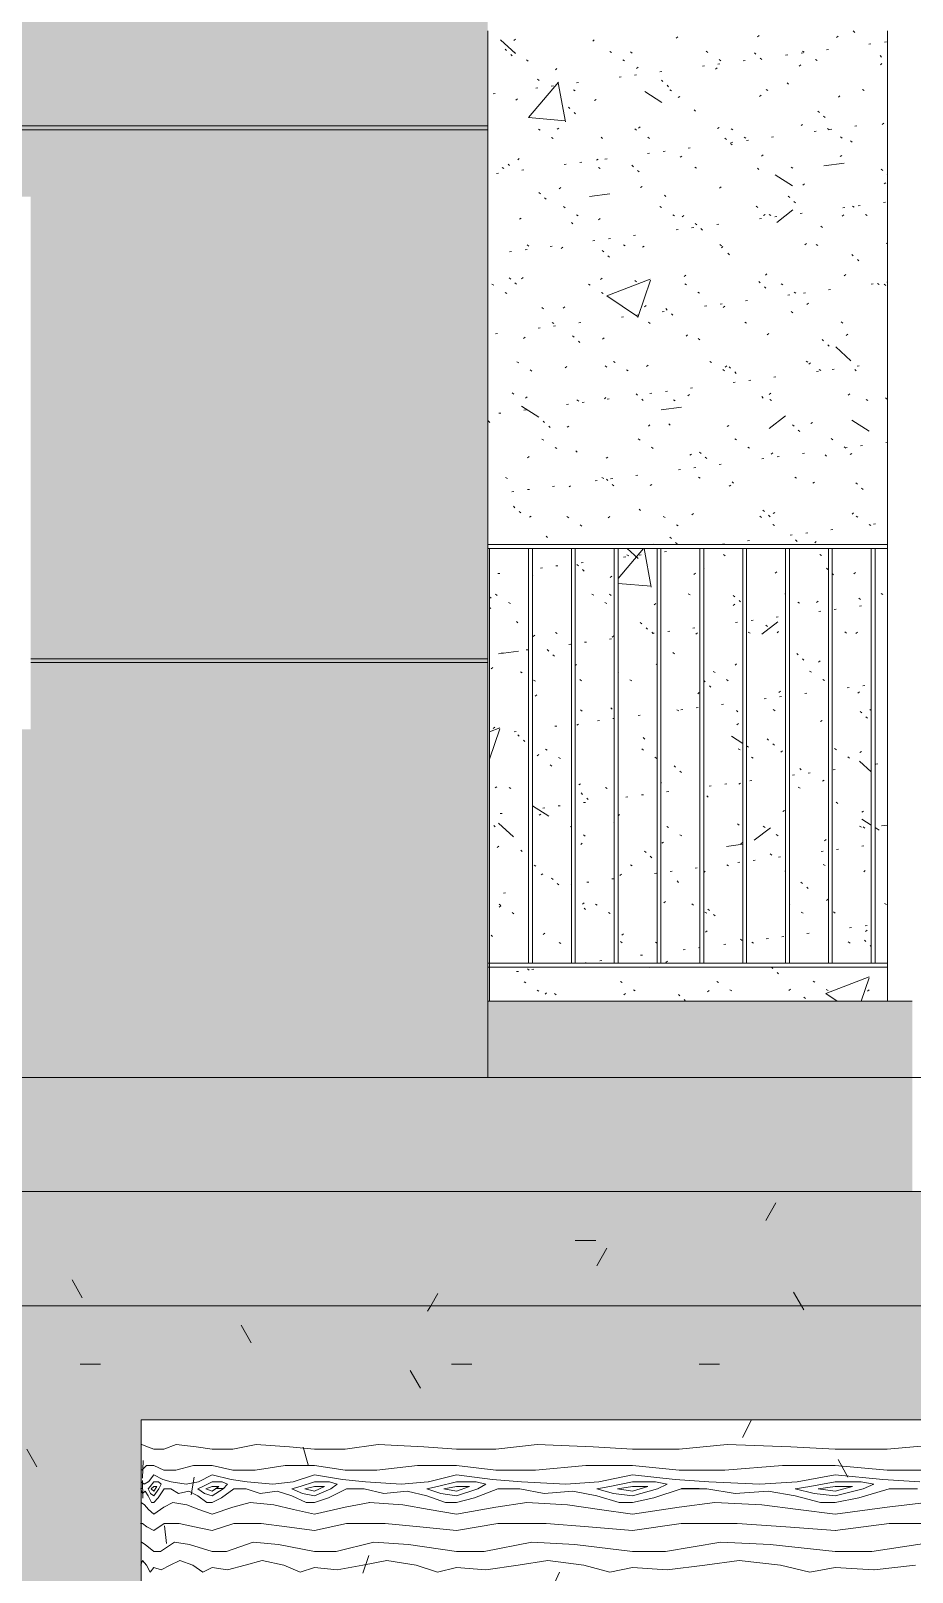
# Model space of a CAD drawing. Header units: millimetres. Extents: x 25061 to 259291, y -8723 to 35400.
# Drawn here: x 217810 to 220125, y 900 to 4950 of the extents above; entities that cross this region are included whole.
import ezdxf

# ---------------------------------------------------------------- set-up
doc = ezdxf.new("R2010")
doc.units = ezdxf.units.MM
doc.linetypes.add('Centre', pattern=[31.75, 6.35, -4.7625, 15.875, -4.7625])
doc.linetypes.add('Dash 1_8_', pattern=[6.35, 3.175, -3.175])
for name, color, linetype, lineweight in [('0-2', 50, 'Continuous', 5), ('A-AREA', 32, 'Dash 1_8_', 9), ('A-FLOR-HRAL-1', 253, 'Continuous', 9), ('A-FLOR-LEVL-2', 51, 'Centre', 9), ('A-FLOR-PATT-3', 8, 'Continuous', 9), ('A-WALL', 113, 'Continuous', 9), ('A-WALL-PATT-2', 9, 'Continuous', 9), ('A-WALL-PATT-3', 111, 'Continuous', 5), ('A-WALL-PATT-4', 111, 'Continuous', 9), ('S-COLS-1', 7, 'Continuous', 9)]:
    doc.layers.add(name, color=color, linetype=linetype, lineweight=lineweight)
pattern_1 = [(0, (200382.47, 14125), (1300.48, 325.12), [53.645, -921.715, 53.645, -6123.635]), (0, (200382.47, 14125), (1300.48, 325.12), [-1029.005, -921.715, 53.645, -1897.075, -3251.2]), (0, (200382.47, 14125), (1300.48, 325.12), [-3901.44, 53.645, -921.715, 53.645, -2222.195]), (0, (200382.47, 14125), (1300.48, 325.12), [-4930.445, -596.595, 53.645, -1571.955]), (120, (200870.15, 14287.56), (-931.802, 963.6887), [53.645, -921.715, -6177.28]), (120, (200870.15, 14287.56), (-931.802, 963.6887), [-975.36, 53.645, -921.715, -5201.92]), (120, (200870.15, 14287.56), (-931.802, 963.6887), [-1950.72, 53.645, -1897.075, -3251.2]), (120, (200870.15, 14287.56), (-931.802, 963.6887), [-3901.44, 53.645, -921.715, -2275.84]), (120, (200870.15, 14287.56), (-931.802, 963.6887), [-4876.8, 53.645, -596.595, -1625.6]), (120, (200870.15, 14287.56), (-931.802, 963.6887), [-5527.04, 53.645, -1571.955]), (240, (201032.7, 14937.8), (-368.678, -1288.8087), [53.645, -921.715, -6177.28]), (240, (201032.7, 14937.8), (-368.678, -1288.8087), [-975.36, 53.645, -921.715, -5201.92]), (240, (201032.7, 14937.8), (-368.678, -1288.8087), [-1950.72, 53.645, -1897.075, -3251.2]), (240, (201032.7, 14937.8), (-368.678, -1288.8087), [-3901.44, 53.645, -921.715, -2275.84]), (240, (201032.7, 14937.8), (-368.678, -1288.8087), [-4876.8, 53.645, -596.595, -1625.6]), (240, (201032.7, 14937.8), (-368.678, -1288.8087), [-5527.04, 53.645, -1571.955])]

# ---------------------------------------------------------------- blocks, each defined once
blk = doc.blocks.new('NCV_TKTC_KET CAU_rvt-2-TKCS_MẶT CẮT 2')
at = {"layer": 'S-COLS-1'}
blk.add_line((-61202.6, 4950), (-61202.6, 2400), dxfattribs=at)
blk = doc.blocks.new('Railing - 10mm-V166-TKCS_MẶT CẮT 2')
at = {"layer": 'A-FLOR-HRAL-1'}
for p, q in [((-62145.064287, 2500), (-62145.064287, 3590)), ((-62135.064287, 2500), (-62135.064287, 3590))]:
    blk.add_line(p, q, dxfattribs=at)
blk = doc.blocks.new('Railing - 50 x 10mm-V167-TKCS_MẶT CẮT 2')
at = {"layer": 'A-FLOR-HRAL-1'}
for p in [(-62252.6, 3590), (-62247.6, 2400)]:
    blk.add_line(p, (-62247.6, 3590), dxfattribs=at)
blk = doc.blocks.new('Railing - Railing-1033686-TKCS_MẶT CẮT 2')
at = {"layer": 'A-FLOR-HRAL-1'}
for p, q in [((-62252.564287, 2500), (-61202.564287, 2500)), ((-61202.564287, 2490), (-62252.564287, 2490))]:
    blk.add_line(p, q, dxfattribs=at)
for name, p in [('Railing - 50 x 10mm-V167-TKCS_MẶT CẮT 2', (0, 0)), ('Railing - 10mm-V166-TKCS_MẶT CẮT 2', (0, 0)), ('Railing - 10mm-V166-TKCS_MẶT CẮT 2', (112.5, 0)), ('Railing - 10mm-V166-TKCS_MẶT CẮT 2', (225, 0)), ('Railing - 10mm-V166-TKCS_MẶT CẮT 2', (337.5, 0)), ('Railing - 10mm-V166-TKCS_MẶT CẮT 2', (450, 0)), ('Railing - 10mm-V166-TKCS_MẶT CẮT 2', (562.5, 0)), ('Railing - 10mm-V166-TKCS_MẶT CẮT 2', (675, 0)), ('Railing - 10mm-V166-TKCS_MẶT CẮT 2', (787.5, 0)), ('Railing - 10mm-V166-TKCS_MẶT CẮT 2', (900, 0))]:
    blk.add_blockref(name, p)
blk = doc.blocks.new('Top Rail Type - Top Rail_Internal_-1033687-TKCS_MẶT CẮT 2')
at = {"layer": 'A-FLOR-HRAL-1'}
for p, q in [((-61202.564287, 3600), (-62252.564287, 3600)), ((-62252.564287, 3590), (-61202.564287, 3590))]:
    blk.add_line(p, q, dxfattribs=at)
blk = doc.blocks.new('NCV_TKTC_TANG 1_rvt-2-TKCS_MẶT CẮT 2')
at = {"layer": 'A-WALL-PATT-2'}
h = blk.add_hatch(dxfattribs=at)
h.set_pattern_fill('FP_37', color=256, style=0, pattern_type=2)
h.set_pattern_definition([(50, (-80880.3, 14125), (1165.98, -102.01), [121.92, -1341.12]), (355, (-80880.3, 14125), (-225.554, 1222.763), [97.536, -1072.896]), (100.451, (-80783.1, 14116.5), (940.433, 1120.746), [103.616, -1139.776]), (46.184, (-80880.3, 14450.1), (1734.91, -269.07), [182.88, -2011.68]), (96.636, (-80735.7, 14427.7), (1519.38, 1583.54), [155.42, -1709.66]), (351.184, (-80880.3, 14450.1), (1519.39, 1583.52), [146.3, -1609.34]), (21, (-80717.7, 14368.8), (970.33, -654.498), [121.92, -1341.12]), (326, (-80717.7, 14368.8), (395.53, 1178.804), [97.536, -1072.896]), (71.451, (-80636.9, 14314.3), (1365.87, 524.296), [103.616, -1139.776]), (37.5, (-80880.3, 14125), (19.767, 541.153), [53.645, -1006.246, 53.645, -1035.507, -1076.96]), (37.5, (-80880.3, 14125), (19.767, 541.153), [-2149.043, 53.645, -1023.315]), (7.5, (-80880.3, 14125), (427.646, 641.156), [53.645, -567.334, 53.645, -981.862, -410.464]), (7.5, (-80880.3, 14125), (427.646, 641.156), [-1656.486, 53.645, -356.82]), (327.5, (-81242.8, 14125), (867.782, -36.665), [53.645, -352.755, 53.645, -1214.323, -1682.496]), (327.5, (-81242.8, 14125), (867.782, -36.665), [-1674.368, 53.645, -1628.85]), (317.5, (-81405.4, 14125), (948.028, 162.73), [53.645, -474.675, 53.645, -788.416, -1194.816]), (317.5, (-81405.4, 14125), (948.028, 162.73), [-1370.38, 53.645, -1141.17])])
h.paths.add_polyline_path([(-61597.4, 2400), (-61202.6, 2400), (-61202.6, 2490), (-62247.6, 2490), (-62247.6, 2400)])
h.paths.add_polyline_path([(-62032.6, 2500), (-62032.6, 3590), (-62135.1, 3590), (-62135.1, 2500)])
h.paths.add_polyline_path([(-62022.6, 2500), (-61920.1, 2500), (-61920.1, 3590), (-62022.6, 3590), (-62022.6, 3114.4)])
h.paths.add_polyline_path([(-61910.1, 2500), (-61807.6, 2500), (-61807.6, 3590), (-61910.1, 3590), (-61910.1, 3114.4)])
h.paths.add_polyline_path([(-62145.1, 2500), (-62145.1, 3590), (-62247.6, 3590), (-62247.6, 2500)])
h.paths.add_polyline_path([(-61695.1, 2500), (-61695.1, 3590), (-61797.6, 3590), (-61797.6, 2500)])
h.paths.add_polyline_path([(-61245.1, 2500), (-61245.1, 3590), (-61347.6, 3590), (-61347.6, 2500), (-61280.8, 2500)])
h.paths.add_polyline_path([(-61235.1, 2500), (-61202.6, 2500), (-61202.6, 3590), (-61235.1, 3590), (-61235.1, 3081.7)])
h.paths.add_polyline_path([(-61685.1, 2500), (-61582.6, 2500), (-61582.6, 3590), (-61685.1, 3590), (-61685.1, 3114.4)])
h.paths.add_polyline_path([(-61572.6, 2500), (-61470.1, 2500), (-61470.1, 3590), (-61572.6, 3590), (-61572.6, 3081.7)])
h.paths.add_polyline_path([(-61460.1, 2500), (-61357.6, 2500), (-61357.6, 3590), (-61460.1, 3590), (-61460.1, 2879.2)])
h.paths.add_polyline_path([(-62252.6, 3600), (-61202.6, 3600), (-61202.6, 4950), (-62252.6, 4950), (-62252.6, 4315.5)])
h = blk.add_hatch(dxfattribs=at)
h.set_pattern_fill('FP_38', color=256, style=0, pattern_type=2)
h.set_pattern_definition([(37.5, (-80880.3, 14125), (-5.1206, 156.61216), [5.364, -118.181, 5.364, -132.812, -132.08]), (37.5, (-80880.3, 14125), (-5.1206, 156.61216), [-261.722, 5.364, -126.716]), (7.5, (-80880.3, 14125), (143.847, 229.3842), [5.364, -61.285, 5.364, -105.989, -42.672]), (7.5, (-80880.3, 14125), (143.847, 229.3842), [-178.003, 5.364, -37.308]), (327.5, (-80980.28, 14125), (253.1176, 0.4601), [5.364, -35.276, 5.364, -140.94, -191.008]), (327.5, (-80980.28, 14125), (253.1176, 0.4601), [-186.944, 5.364, -185.644]), (317.5, (-80980.28, 14125), (244.3381, 71.3376), [5.364, -14.956, 5.364, -90.546, -109.728]), (317.5, (-80980.28, 14125), (244.3381, 71.3376), [-116.23, 5.364, -104.364])])
h.paths.add_polyline_path([(-61597.4, 2400), (-61202.6, 2400), (-61202.6, 2490), (-62247.6, 2490), (-62247.6, 2400)])
h.paths.add_polyline_path([(-62032.6, 2500), (-62032.6, 3590), (-62135.1, 3590), (-62135.1, 2500)])
h.paths.add_polyline_path([(-62022.6, 2500), (-61920.1, 2500), (-61920.1, 3590), (-62022.6, 3590), (-62022.6, 3114.4)])
h.paths.add_polyline_path([(-61910.1, 2500), (-61807.6, 2500), (-61807.6, 3590), (-61910.1, 3590), (-61910.1, 3114.4)])
h.paths.add_polyline_path([(-62145.1, 2500), (-62145.1, 3590), (-62247.6, 3590), (-62247.6, 2500)])
h.paths.add_polyline_path([(-61695.1, 2500), (-61695.1, 3590), (-61797.6, 3590), (-61797.6, 2500)])
h.paths.add_polyline_path([(-61245.1, 2500), (-61245.1, 3590), (-61347.6, 3590), (-61347.6, 2500), (-61280.8, 2500)])
h.paths.add_polyline_path([(-61235.1, 2500), (-61202.6, 2500), (-61202.6, 3590), (-61235.1, 3590), (-61235.1, 3081.7)])
h.paths.add_polyline_path([(-61685.1, 2500), (-61582.6, 2500), (-61582.6, 3590), (-61685.1, 3590), (-61685.1, 3114.4)])
h.paths.add_polyline_path([(-61572.6, 2500), (-61470.1, 2500), (-61470.1, 3590), (-61572.6, 3590), (-61572.6, 3081.7)])
h.paths.add_polyline_path([(-61460.1, 2500), (-61357.6, 2500), (-61357.6, 3590), (-61460.1, 3590), (-61460.1, 2879.2)])
h.paths.add_polyline_path([(-62252.6, 3600), (-61202.6, 3600), (-61202.6, 4950), (-62252.6, 4950), (-62252.6, 4315.5)])
at = {"layer": 'A-FLOR-HRAL-1'}
for name in ['Top Rail Type - Top Rail_Internal_-1033687-TKCS_MẶT CẮT 2', 'Railing - Railing-1033686-TKCS_MẶT CẮT 2']:
    blk.add_blockref(name, (0, 0), dxfattribs=at)
blk = doc.blocks.new('FP_264-TKCS_MẶT CẮT 2')
at = {"layer": 'A-WALL'}
blk.add_line((-63162.6, 1300), (-63162.6, 600), dxfattribs=at)
at = {"layer": 'A-WALL-PATT-4'}
for p, q in [((-61559.9, 1300), (-61583.3, 1254.2)), ((-63161, 1235.1), (-63146, 1229.1)), ((-63146, 1229.1), (-63129.2, 1223)), ((-63129.2, 1223), (-63103.4, 1223)), ((-63103.3, 1223), (-63070.5, 1235.1)), ((-63070.6, 1235.1), (-63018, 1229.1)), ((-63018, 1229.1), (-62976, 1223)), ((-62975.9, 1223), (-62921.7, 1223)), ((-62921.7, 1223), (-62860.8, 1235.1)), ((-62860.8, 1235.1), (-62772.8, 1229.1)), ((-62772.8, 1229.1), (-62707.3, 1223)), ((-62723.8, 1181.7), (-62737.6, 1228.1)), ((-62707.3, 1223), (-62626.8, 1223)), ((-62626.8, 1223), (-62540.4, 1235.1)), ((-62540.4, 1235.1), (-62420.6, 1229.1)), ((-62420.5, 1229.1), (-62334.2, 1223)), ((-62334.2, 1223), (-62230.8, 1223)), ((-62230.8, 1223), (-62122.4, 1235.1)), ((-62122.4, 1235.1), (-61975.6, 1229.1)), ((-61975.6, 1229.1), (-61872, 1223)), ((-61872, 1223), (-61749.8, 1223)), ((-61749.8, 1223), (-61623.8, 1235.1)), ((-61623.9, 1235.1), (-61456.1, 1229.1)), ((-61456.1, 1229.1), (-61339.4, 1223)), ((-61339.4, 1223), (-61203.5, 1223)), ((-61203.5, 1223), (-61065.1, 1235.1)), ((-63161.3, 1168.1), (-63148.6, 1180.3)), ((-63157.8, 1193.4), (-63159.5, 1146.9)), ((-63148.6, 1180.3), (-63129.2, 1180.3)), ((-63129.2, 1180.3), (-63103.4, 1168.1)), ((-63072.1, 1168.1), (-63025.4, 1180.3)), ((-63025.4, 1180.3), (-62975.9, 1180.3)), ((-62976, 1180.3), (-62921.7, 1168.1)), ((-62863.5, 1168.1), (-62784.8, 1180.3)), ((-62784.8, 1180.3), (-62707.3, 1180.3)), ((-62707.3, 1180.3), (-62626.8, 1168.1)), ((-62544.1, 1168.1), (-62436.5, 1180.3)), ((-62436.5, 1180.3), (-62334.2, 1180.3)), ((-62334.2, 1180.3), (-62230.8, 1168.1)), ((-62127, 1168.1), (-61994.9, 1180.3)), ((-61994.9, 1180.3), (-61872, 1180.3)), ((-61872, 1180.3), (-61749.8, 1168.1)), ((-61629.2, 1168.1), (-61478, 1180.3)), ((-61478, 1180.3), (-61339.4, 1180.3)), ((-61339.4, 1180.3), (-61203.5, 1168.1)), ((-61306.8, 1149.8), (-61331.6, 1196.3)), ((-63163.1, 1137.6), (-63154.7, 1131.5)), ((-63158, 1094.6), (-63159.6, 1141)), ((-63154.7, 1131.5), (-63144, 1137.6)), ((-63143.9, 1137.6), (-63129.2, 1155.9)), ((-63139.5, 1125.4), (-63129.2, 1137.6)), ((-63105.8, 1143.7), (-63129.2, 1155.9)), ((-63129.2, 1137.6), (-63117.1, 1137.6)), ((-63117.1, 1137.6), (-63110.5, 1131.5)), ((-63105.8, 1143.7), (-63083.7, 1137.6)), ((-63103.4, 1168.1), (-63072.1, 1168.1)), ((-63083.7, 1137.6), (-63044.8, 1131.5)), ((-63044.8, 1131.5), (-63012.3, 1137.6)), ((-63023.2, 1149.8), (-63031.2, 1103.3)), ((-63012.3, 1137.6), (-62975.9, 1155.9)), ((-63000.6, 1125.4), (-62975.9, 1137.6)), ((-62926.4, 1143.7), (-62975.9, 1155.9)), ((-62975.9, 1137.6), (-62949.6, 1137.6)), ((-62949.6, 1137.6), (-62935.9, 1131.5)), ((-62926.4, 1143.7), (-62884.4, 1137.6)), ((-62921.7, 1168.1), (-62863.5, 1168.1)), ((-62884.4, 1137.6), (-62816.7, 1131.5)), ((-62816.7, 1131.5), (-62763.7, 1137.6)), ((-62763.7, 1137.6), (-62707.3, 1155.9)), ((-62745.3, 1125.4), (-62707.3, 1137.6)), ((-62633.7, 1143.7), (-62707.3, 1155.9)), ((-62707.3, 1137.6), (-62667.8, 1137.6)), ((-62667.8, 1137.6), (-62647.5, 1131.5)), ((-62633.7, 1143.7), (-62573.5, 1137.6)), ((-62626.8, 1168.1), (-62544.1, 1168.1)), ((-62573.5, 1137.6), (-62479.7, 1131.5)), ((-62479.7, 1131.5), (-62408.5, 1137.6)), ((-62408.4, 1137.6), (-62334.2, 1155.9)), ((-62384, 1125.4), (-62334.2, 1137.6)), ((-62239.6, 1143.7), (-62334.2, 1155.9)), ((-62334.2, 1137.6), (-62283.1, 1137.6)), ((-62283.1, 1137.6), (-62257.1, 1131.5)), ((-62239.6, 1143.7), (-62163.6, 1137.6)), ((-62230.8, 1168.1), (-62127, 1168.1)), ((-62163.6, 1137.6), (-62047.5, 1131.5)), ((-62047.5, 1131.5), (-61961, 1137.6)), ((-61960.9, 1137.6), (-61872, 1155.9)), ((-61931.5, 1125.4), (-61872, 1137.6)), ((-61760.1, 1143.7), (-61872, 1155.9)), ((-61872, 1137.6), (-61811.4, 1137.6)), ((-61811.4, 1137.6), (-61780.7, 1131.5)), ((-61760.1, 1143.7), (-61671.5, 1137.6)), ((-61749.8, 1168.1), (-61629.2, 1168.1)), ((-61671.5, 1137.6), (-61537.9, 1131.5)), ((-61537.9, 1131.5), (-61439.5, 1137.6)), ((-61439.5, 1137.6), (-61339.4, 1155.9)), ((-61406.3, 1125.4), (-61339.4, 1137.6)), ((-61215, 1143.7), (-61339.4, 1155.9)), ((-61339.4, 1137.6), (-61271.8, 1137.6)), ((-61271.8, 1137.6), (-61237.8, 1131.5)), ((-61215, 1143.7), (-61117.3, 1137.6)), ((-61203.5, 1168.1), (-61071, 1168.1)), ((-63164.4, 1119.3), (-63163.3, 1119.3)), ((-63163.3, 1119.3), (-63159.7, 1107.1)), ((-63161.7, 1120.2), (-63159, 1120.2)), ((-63159.7, 1107.1), (-63152.7, 1113.2)), ((-63152.7, 1113.2), (-63144.7, 1101)), ((-63144.7, 1119.3), (-63139.5, 1125.4)), ((-63144.7, 1119.3), (-63137.9, 1107.1)), ((-63144.7, 1101), (-63135.4, 1082.7)), ((-63137.9, 1107.1), (-63129.2, 1101)), ((-63136.2, 1119.3), (-63129.2, 1125.4)), ((-63136.2, 1119.3), (-63129.2, 1113.2)), ((-63129.2, 1125.4), (-63121.4, 1125.4)), ((-63121.4, 1125.4), (-63129.2, 1113.2)), ((-63116.1, 1119.3), (-63129.2, 1101)), ((-63129.2, 1082.8), (-63118.2, 1095)), ((-63118.2, 1094.9), (-63102.1, 1119.3)), ((-63110.5, 1131.5), (-63116.1, 1119.3)), ((-63102.1, 1119.3), (-63085.1, 1119.3)), ((-63085.1, 1119.3), (-63064.4, 1107.1)), ((-63064.4, 1107.1), (-63037.9, 1113.2)), ((-63037.9, 1113.2), (-63014.2, 1101)), ((-63014.2, 1119.3), (-63000.6, 1125.4)), ((-63014.2, 1119.3), (-62996.6, 1107.1)), ((-63014.2, 1101), (-62990.5, 1082.7)), ((-62996.6, 1107.1), (-62975.9, 1101)), ((-62992.6, 1119.3), (-62975.9, 1125.4)), ((-62992.6, 1119.3), (-62975.9, 1113.2)), ((-62958.6, 1125.4), (-62976, 1113.2)), ((-62947.4, 1119.3), (-62976, 1101)), ((-62975.9, 1125.4), (-62958.6, 1125.4)), ((-62975.9, 1082.8), (-62951.9, 1095)), ((-62964.5, 1120.2), (-62944.9, 1120.2)), ((-62951.9, 1094.9), (-62919.3, 1119.3)), ((-62935.9, 1131.5), (-62947.4, 1119.3)), ((-62919.3, 1119.3), (-62887, 1119.3)), ((-62887, 1119.3), (-62850.1, 1107.1)), ((-62850.1, 1107.1), (-62805.3, 1113.2)), ((-62805.2, 1113.2), (-62766.8, 1101)), ((-62766.8, 1119.3), (-62745.3, 1125.4)), ((-62766.8, 1119.3), (-62739.1, 1107.1)), ((-62766.8, 1101), (-62729.7, 1082.7)), ((-62739.1, 1107.1), (-62707.3, 1101)), ((-62732.8, 1119.3), (-62707.3, 1125.4)), ((-62732.8, 1119.3), (-62707.3, 1113.2)), ((-62707.3, 1125.4), (-62681.1, 1125.4)), ((-62681.1, 1125.4), (-62707.3, 1113.2)), ((-62664.4, 1119.3), (-62707.3, 1101)), ((-62707.3, 1082.8), (-62671.1, 1095)), ((-62671.1, 1094.9), (-62623.3, 1119.3)), ((-62647.5, 1131.5), (-62664.4, 1119.3)), ((-62623.3, 1119.3), (-62577.1, 1119.3)), ((-62577.1, 1119.3), (-62525.5, 1107.1)), ((-62525.5, 1107.1), (-62464.1, 1113.2)), ((-62464.1, 1113.2), (-62412.5, 1101)), ((-62412.5, 1119.3), (-62384.1, 1125.4)), ((-62412.5, 1119.3), (-62375.8, 1107.1)), ((-62412.5, 1101), (-62363.4, 1082.7)), ((-62375.8, 1107.1), (-62334.2, 1101)), ((-62367.6, 1119.3), (-62334.2, 1125.4)), ((-62367.6, 1119.3), (-62334.2, 1113.2)), ((-62278.8, 1119.3), (-62334.3, 1101)), ((-62334.2, 1125.4), (-62300.3, 1125.4)), ((-62300.3, 1125.4), (-62334.2, 1113.2)), ((-62334.2, 1082.8), (-62287.4, 1095)), ((-62287.4, 1094.9), (-62226.3, 1119.3)), ((-62257.1, 1131.5), (-62278.8, 1119.3)), ((-62226.3, 1119.3), (-62168.1, 1119.3)), ((-62168.1, 1119.3), (-62103.9, 1107.1)), ((-62103.9, 1107.1), (-62028.5, 1113.2)), ((-62028.5, 1113.2), (-61965.8, 1101)), ((-61965.8, 1119.3), (-61931.6, 1125.4)), ((-61965.8, 1119.3), (-61921.7, 1107.1)), ((-61965.8, 1101), (-61906.9, 1082.7)), ((-61921.7, 1107.1), (-61872, 1101)), ((-61911.8, 1119.3), (-61872, 1125.4)), ((-61911.8, 1119.3), (-61872, 1113.2)), ((-61872, 1125.4), (-61831.7, 1125.4)), ((-61831.7, 1125.4), (-61872, 1113.2)), ((-61806.3, 1119.3), (-61872, 1101)), ((-61872, 1082.8), (-61816.4, 1094.9)), ((-61816.5, 1094.9), (-61744.6, 1119.3)), ((-61780.7, 1131.5), (-61806.3, 1119.3)), ((-61744.6, 1119.3), (-61676.8, 1119.3)), ((-61743.1, 1120.2), (-61697.3, 1120.2)), ((-61676.8, 1119.3), (-61602.5, 1107.1)), ((-61602.5, 1107.1), (-61516.2, 1113.2)), ((-61516.2, 1113.2), (-61445, 1101)), ((-61445.1, 1119.3), (-61406.4, 1125.4)), ((-61445, 1119.3), (-61395.2, 1107.1)), ((-61445, 1101), (-61378.6, 1082.7)), ((-61395.2, 1107.1), (-61339.4, 1101)), ((-61384.1, 1119.3), (-61339.4, 1125.4)), ((-61384.1, 1119.3), (-61339.4, 1113.2)), ((-61266.2, 1119.3), (-61339.5, 1101)), ((-61339.4, 1125.4), (-61294.4, 1125.4)), ((-61294.4, 1125.4), (-61339.4, 1113.2)), ((-61339.4, 1082.8), (-61277.5, 1094.9)), ((-61277.5, 1094.9), (-61197.8, 1119.3)), ((-61237.8, 1131.5), (-61266.1, 1119.3)), ((-61197.8, 1119.3), (-61123.1, 1119.3)), ((-63162.5, 1082.8), (-63154.2, 1076.7)), ((-63154.2, 1076.7), (-63143.6, 1064.5)), ((-63143.6, 1064.5), (-63129.2, 1052.3)), ((-63135.4, 1082.7), (-63129.2, 1082.7)), ((-63129.2, 1052.3), (-63103.4, 1070.6)), ((-63103.4, 1070.6), (-63079.4, 1082.8)), ((-63079.4, 1082.8), (-63043.1, 1076.7)), ((-63043.1, 1076.7), (-63011.3, 1064.5)), ((-63011.3, 1064.5), (-62975.9, 1052.3)), ((-62990.5, 1082.7), (-62975.9, 1082.7)), ((-62976, 1052.3), (-62921.7, 1070.6)), ((-62921.7, 1070.6), (-62876.6, 1082.8)), ((-62876.7, 1082.8), (-62813.9, 1076.7)), ((-62813.9, 1076.7), (-62762.2, 1064.5)), ((-62762.2, 1064.5), (-62707.3, 1052.3)), ((-62729.7, 1082.7), (-62707.3, 1082.7)), ((-62707.3, 1052.3), (-62626.8, 1070.6)), ((-62626.8, 1070.6), (-62562.5, 1082.8)), ((-62562.6, 1082.8), (-62475.8, 1076.7)), ((-62475.8, 1076.7), (-62406.4, 1064.5)), ((-62406.4, 1064.5), (-62334.2, 1052.3)), ((-62363.4, 1082.7), (-62334.2, 1082.7)), ((-62334.2, 1052.3), (-62230.8, 1070.6)), ((-62230.8, 1070.6), (-62149.9, 1082.8)), ((-62149.9, 1082.8), (-62042.8, 1076.7)), ((-62042.8, 1076.7), (-61958.5, 1064.5)), ((-61958.5, 1064.5), (-61872, 1052.3)), ((-61906.9, 1082.7), (-61872, 1082.7)), ((-61872, 1052.3), (-61749.8, 1070.6)), ((-61749.8, 1070.6), (-61655.7, 1082.8)), ((-61655.7, 1082.7), (-61532.5, 1076.7)), ((-61532.5, 1076.7), (-61436.8, 1064.5)), ((-61436.8, 1064.5), (-61339.4, 1052.3)), ((-61378.6, 1082.7), (-61339.4, 1082.7)), ((-61339.4, 1052.3), (-61203.5, 1070.6)), ((-61203.5, 1070.6), (-61100, 1082.8)), ((-63164.4, 1027.9), (-63159.4, 1027.9)), ((-63159.4, 1027.9), (-63147.7, 1018.7)), ((-63147.7, 1018.7), (-63129.2, 1009.6)), ((-63129.2, 1009.6), (-63102.1, 1027.9)), ((-63102.1, 1027.9), (-63062.8, 1027.9)), ((-63096.3, 975.6), (-63101.8, 1022)), ((-63062.8, 1027.9), (-63022.6, 1018.7)), ((-63022.6, 1018.7), (-62975.9, 1009.6)), ((-62975.9, 1009.6), (-62919.2, 1027.9)), ((-62919.3, 1027.9), (-62847.3, 1027.9)), ((-62847.3, 1027.9), (-62780.2, 1018.7)), ((-62780.2, 1018.7), (-62707.2, 1009.6)), ((-62707.3, 1009.6), (-62623.3, 1027.9)), ((-62623.3, 1027.9), (-62521.7, 1027.9)), ((-62521.6, 1027.9), (-62430.4, 1018.7)), ((-62430.4, 1018.7), (-62334.1, 1009.6)), ((-62334.2, 1009.6), (-62226.3, 1027.9)), ((-62226.3, 1027.9), (-62099.2, 1027.9)), ((-62099, 1027.9), (-61987.5, 1018.7)), ((-61987.5, 1018.7), (-61871.8, 1009.6)), ((-61872, 1009.6), (-61744.6, 1027.9)), ((-61744.6, 1027.9), (-61597.2, 1027.9)), ((-61596.9, 1027.9), (-61469.6, 1018.7)), ((-61469.6, 1018.7), (-61339.2, 1009.6)), ((-61339.4, 1009.6), (-61197.8, 1027.9)), ((-61197.8, 1027.9), (-61036, 1027.9)), ((-63161.8, 979.1), (-63152.1, 973)), ((-63152.1, 973), (-63129.2, 954.7)), ((-63111.6, 954.7), (-63075, 979.1)), ((-63075, 979.1), (-63036.2, 973)), ((-63036.2, 973), (-62976, 954.7)), ((-62938.2, 954.7), (-62868.8, 979.1)), ((-62868.8, 979.1), (-62802.4, 973)), ((-62802.4, 973), (-62707.3, 954.7)), ((-62650.9, 954.7), (-62551.5, 979.1)), ((-62551.5, 979.1), (-62460.2, 973)), ((-62460.2, 973), (-62334.2, 954.7)), ((-62261.5, 954.7), (-62136.2, 979.1)), ((-62136.2, 979.1), (-62023.7, 973)), ((-62023.7, 973), (-61872, 954.7)), ((-61785.8, 954.7), (-61639.8, 979.1)), ((-61639.8, 979.1), (-61510.8, 973)), ((-61510.8, 973), (-61339.4, 954.7)), ((-61243.4, 954.7), (-61082.6, 979.1)), ((-63129.2, 954.7), (-63111.6, 954.7)), ((-62975.9, 954.7), (-62938.2, 954.7)), ((-62707.3, 954.7), (-62650.9, 954.7)), ((-62564.6, 943.7), (-62580.6, 897.2)), ((-62334.2, 954.7), (-62261.5, 954.7)), ((-61872, 954.7), (-61785.8, 954.7)), ((-61339.4, 954.7), (-61243.4, 954.7)), ((-63163.4, 918.2), (-63159, 930.4)), ((-63159, 930.4), (-63149.2, 918.2)), ((-63149.2, 918.2), (-63139.5, 899.9)), ((-63139.5, 899.9), (-63129.2, 912.1)), ((-63129.2, 912.1), (-63110.5, 906)), ((-63110.5, 906), (-63086.4, 918.2)), ((-63086.4, 918.2), (-63061.3, 930.4)), ((-63061.3, 930.4), (-63027.2, 918.2)), ((-63027.2, 918.2), (-63000.6, 899.9)), ((-63000.6, 899.9), (-62975.9, 912.1)), ((-62976, 912.1), (-62935.9, 906)), ((-62935.8, 906), (-62889.5, 918.2)), ((-62889.5, 918.2), (-62844.6, 930.4)), ((-62844.6, 930.4), (-62787.7, 918.2)), ((-62787.7, 918.2), (-62745.3, 899.9)), ((-62745.3, 899.9), (-62707.3, 912.1)), ((-62707.3, 912.1), (-62647.5, 906)), ((-62647.5, 906), (-62580.7, 918.2)), ((-62580.7, 918.2), (-62517.9, 930.4)), ((-62517.9, 930.4), (-62440.5, 918.2)), ((-62440.5, 918.2), (-62384, 899.9)), ((-62384, 899.9), (-62334.2, 912.1)), ((-62334.2, 912.1), (-62257.1, 906)), ((-62257.1, 906), (-62172.6, 918.2)), ((-62172.6, 918.2), (-62094.6, 930.4)), ((-62094.6, 930.4), (-61999.7, 918.2)), ((-62064.2, 900.1), (-62084.9, 853.7)), ((-61999.7, 918.2), (-61931.6, 899.9)), ((-61931.6, 899.9), (-61872, 912.1)), ((-61872, 912.1), (-61780.7, 906)), ((-61780.7, 906), (-61682, 918.2)), ((-61682, 918.2), (-61591.8, 930.4)), ((-61591.8, 930.4), (-61483.5, 918.2)), ((-61483.5, 918.2), (-61406.3, 899.9)), ((-61406.3, 899.9), (-61339.4, 912.1)), ((-61339.4, 912.1), (-61237.8, 906)), ((-61237.7, 906), (-61128.9, 918.2))]:
    blk.add_line(p, q, dxfattribs=at)

msp = doc.modelspace()

# ---------------------------------------------------------------- hatches: boundary and pattern name
at = {"layer": 'A-FLOR-PATT-3'}
h = msp.add_hatch(dxfattribs=at)
h.set_pattern_fill('FP_43', color=256, style=0, pattern_type=2)
h.set_pattern_definition([(7.233, (200382.474, -75.056), (349.79352, -3.25629), [23.699, -260.691]), (359.466, (200382.474, -75.056), (-67.66587, 39.06334), [29.151, -320.658]), (150.003, (200411.62, -75.33), (282.1271, 35.8065), [6.511, -71.621]), (6.333, (200382.474, -64.67), (520.47232, -8.59583), [38.218, -420.397]), (137.53, (200425.85, -65.4), (455.816, 50.588), [7.304, -80.349]), (359.054, (200382.474, -64.67), (455.81536, 50.58935), [43.379, -477.164]), (2.341, (200431.242, -67.267), (291.09997, -20.90795), [34.175, -375.927]), (355.892, (200431.24, -67.267), (118.65965, 37.65937), [24.321, -267.529]), (17.608, (200455.5, -69.01), (409.7602, 16.75257), [10.374, -114.118]), (4.671, (200382.474, -75.056), (5.929837, 17.28831), [4.27, -248.831, 4.27, -255.819, -257.177]), (4.671, (200382.474, -75.056), (5.929837, 17.28831), [-513.19, 4.27, -252.907]), (0.803, (200382.474, -75.056), (128.293554, 20.481986), [5.319, -179.399, 5.319, -302.706, -122.098]), (0.803, (200382.474, -75.056), (128.293554, 20.481986), [-492.743, 5.319, -116.779]), (356.119, (200273.72, -75.056), (260.334727, -1.171297), [4.535, -98.528, 4.535, -317.021, -426.679]), (356.119, (200273.72, -75.056), (260.334727, -1.171297), [-424.618, 4.535, -422.145]), (354.427, (200224.953, -75.056), (284.40827, 5.19958), [3.974, -113.437, 3.974, -183.16, -265.528]), (354.427, (200224.953, -75.056), (284.40827, 5.19958), [-304.545, 3.974, -261.554])])
h.paths.add_polyline_path([(216484.6, 600), (218104.3, 600), (218100.2, 614.1), (218100.2, 900), (212110.2, 900), (212110.2, 702), (212060.2, 702), (212060.2, 600), (213303.7, 600)])
at = {"layer": 'A-WALL-PATT-3'}
h = msp.add_hatch(color=256, dxfattribs=at)
h.paths.add_polyline_path([(215420.2, 2200), (219010.2, 2200), (219010.2, 3290), (217810.2, 3290), (217810.2, 3114.4), (216410.2, 3114.4), (216410.2, 3290), (215420.2, 3289.3), (215420.2, 2400)])
h.paths.add_polyline_path([(217810.2, 3300), (219010.2, 3300), (219010.2, 4690), (215420.2, 4689.3), (215420.2, 3300), (216410.2, 3300), (216410.2, 4514.4), (217810.2, 4514.4), (217810.2, 4315.5)])
h.paths.add_polyline_path([(219010.2, 4700), (219010.2, 5600), (215420.2, 5600), (215420.2, 4700), (218075, 4700)])
for points in [[(219010.2, 4690), (219010.2, 4700), (215420.2, 4700), (215420.2, 4690), (218075, 4690)], [(218075, 3290), (219010.2, 3290), (219010.2, 3300), (217810.2, 3300), (217810.2, 3290)], [(220125.3, 2200), (220125.3, 2400), (219010.2, 2400), (219010.2, 2200), (219665.4, 2200)], [(216484.6, 1900), (220125.3, 1900), (220125.3, 2200), (215420.2, 2200), (215420.2, 1900), (216353.2, 1900)]]:
    msp.add_hatch(color=256, dxfattribs=at).paths.add_polyline_path(points)
at = {"layer": 'A-WALL-PATT-4'}
h = msp.add_hatch(dxfattribs=at)
h.set_pattern_fill('FP_41', color=256, style=0, pattern_type=2)
h.set_pattern_definition(pattern_1)
h.paths.add_polyline_path([(205335.2, 1600), (207010.2, 1600), (207010.2, 1900), (205335.2, 1900), (205335.2, 1847.9)])
h.paths.add_polyline_path([(212010.2, 1600), (212010.2, 1900), (207110.2, 1900), (207110.2, 1600), (210122.8, 1600)])
h.paths.add_polyline_path([(222100.3, 1600), (222100.3, 1900), (212110.2, 1900), (212110.2, 1600), (221255.8, 1600)])
h = msp.add_hatch(dxfattribs=at)
h.set_pattern_fill('FP_55', color=256, style=0, pattern_type=2)
h.set_pattern_definition([(349.695, (226049.19, 869.39), (3657.59817, -609.61005), [68.155, -6747.38]), (0, (226116.24, 857.2), (609.6, 609.6), [67.056, -542.544]), (18.435, (226183.3, 857.2), (1219.1992, 609.6016), [57.832, -1869.893]), (172.875, (226238.165, 875.49), (4267.1994, -609.59911), [49.148, -4865.604]), (174.806, (226189.397, 881.584), (6096.00395, -609.55472), [67.333, -6665.92]), (194.036, (226122.34, 887.68), (-1828.8022, -609.5924), [75.403, -2438.042]), (9.462, (226097.96, 869.39), (3048.00504, 609.5835), [37.081, -3670.971]), (353.66, (226134.53, 875.49), (-4876.8008, 609.58348), [55.202, -5464.96]), (185.711, (226189.397, 869.39), (-5486.39511, -609.63944), [61.264, -6065.139]), (168.69, (226128.44, 863.3), (2438.4, -609.6026), [31.084, -3077.279]), (354.806, (225994.325, 863.296), (-6096.00395, 609.55472), [67.333, -6665.92]), (348.69, (226061.38, 857.2), (-2438.4, 609.6026), [62.167, -3046.194]), (0, (226122.34, 845), (609.6, 609.6), [73.152, -536.448]), (20.556, (226195.49, 845.01), (3048.0001, 1219.19697), [52.084, -5156.34]), (3.814, (226244.26, 863.296), (8534.401155, 609.58889), [91.643, -9072.654]), (354.806, (226335.7, 869.39), (-6096.00395, 609.55472), [67.333, -6665.92]), (0, (226402.76, 863.3), (609.6, 609.6), [67.056, -542.544]), (5.194, (225860.21, 863.296), (6096.00395, 609.55472), [67.333, -6665.92]), (354.806, (225927.27, 869.39), (-6096.00395, 609.55472), [67.333, -6665.92]), (0, (225860.2, 875.5), (609.6, 609.6), [36.576, -573.024]), (5.194, (225896.79, 875.49), (6096.00395, 609.55472), [67.333, -6665.92]), (0, (225963.84, 881.6), (609.6, 609.6), [60.96, -548.64]), (10.305, (226024.805, 881.584), (-3657.59817, -609.61005), [68.155, -6747.38]), (5.194, (226091.86, 893.776), (6096.00395, 609.55472), [67.333, -6665.92]), (354.806, (226158.917, 899.87), (-6096.00395, 609.55472), [67.333, -6665.92]), (354.806, (226225.97, 893.776), (-6096.00395, 609.55472), [67.333, -6665.92]), (351.87, (226293.03, 887.68), (-3657.60043, 609.5929), [86.21, -4224.312]), (0, (226378.4, 875.5), (609.6, 609.6), [91.44, -518.16]), (347.471, (226353.99, 509.73), (3047.99888, -609.61085), [56.202, -5564.033]), (354.289, (226408.85, 497.536), (-5486.39511, 609.63944), [61.264, -6065.139]), (8.13, (226353.99, 509.73), (3657.60043, 609.5929), [43.105, -4267.418]), (9.462, (226396.66, 515.82), (3048.00504, 609.5835), [74.161, -3633.892]), (0, (225860.2, 528), (609.6, 609.6), [73.152, -536.448]), (350.538, (225933.36, 528.02), (-3048.00504, 609.5835), [37.081, -3670.971]), (201.801, (225969.94, 521.92), (1828.80447, 609.58684), [32.828, -3249.968]), (192.995, (225939.46, 509.73), (5486.39314, 1219.23746), [81.331, -8051.747]), (352.875, (226421.045, 509.73), (-4267.1994, 609.59911), [49.148, -4865.604]), (7.125, (226421.045, 509.73), (4267.1994, 609.59911), [49.148, -4865.604]), (0, (225860.2, 515.8), (609.6, 609.6), [48.768, -560.832]), (194.036, (225908.98, 515.82), (-1828.8022, -609.5924), [50.269, -2463.177]), (356.633, (225994.325, 534.112), (-9753.59439, 609.691875), [103.811, -10277.302]), (357.709, (226097.957, 528.016), (-14630.396648, 609.69909), [152.522, -15099.665]), (3.18, (226250.357, 521.92), (10363.19831, 609.63121), [109.897, -10879.823]), (9.462, (226360.08, 528.02), (3048.00504, 609.5835), [111.242, -3596.81]), (10.305, (225860.213, 473.15), (-3657.59817, -609.61005), [68.155, -6747.38]), (15.945, (225927.27, 485.34), (-2438.40422, -609.58315), [88.759, -4349.196]), (0, (226012.6, 509.7), (609.6, 609.6), [79.248, -530.352]), (351.87, (226091.86, 509.73), (-3657.60043, 609.5929), [86.21, -4224.312]), (3.576, (226177.205, 497.536), (9144.002965, 609.546796), [97.726, -9674.906]), (351.254, (226274.74, 503.63), (4267.20096, -609.58783), [80.18, -7937.856]), (345.964, (226353.99, 491.44), (-1828.8022, 609.5924), [75.403, -2438.042]), (0, (226427.14, 473.15), (609.6, 609.6), [42.672, -566.928]), (174.806, (225994.325, 534.11), (6096.00395, -609.55472), [134.665, -6598.587]), (355.236, (225860.213, 570.69), (-6705.59647, 609.64143), [146.811, -7193.745]), (0, (226006.5, 558.5), (609.6, 609.6), [140.208, -469.392]), (4.086, (226146.725, 558.496), (7924.79503, 609.65274), [171.123, -8385.02]), (0, (226317.4, 570.7), (609.6, 609.6), [152.4, -457.2]), (7.125, (225860.21, 442.67), (4267.1994, 609.59911), [147.443, -4767.311]), (6.34, (226006.52, 460.96), (4876.8008, 609.58348), [110.403, -5409.758]), (357.51, (226116.245, 473.152), (-13411.196973, 609.70439), [140.34, -13893.706]), (353.48, (226256.453, 467.056), (-15849.59217, 1828.855172), [214.749, -21260.135]), (3.013, (225860.213, 838.912), (10972.79715, 609.6408), [115.984, -11482.446]), (351.87, (225976.04, 845.01), (-3657.60043, 609.5929), [129.316, -4181.208]), (357.614, (226104.053, 826.72), (-14020.799432, 609.613717), [146.431, -14496.664]), (10.62, (226250.357, 820.624), (-6705.592456, -1219.239726), [99.236, -9824.334]), (0, (226347.9, 838.9), (609.6, 609.6), [121.92, -487.68]), (356.82, (225860.213, 912.064), (-10363.19831, 609.63121), [109.897, -10879.823]), (6.009, (225969.94, 905.968), (-6095.99899, -609.599175), [116.464, -11529.929]), (6.71, (226085.765, 918.16), (-5486.397345, -609.61573), [104.346, -10330.325]), (354.289, (226189.397, 930.35), (-5486.39511, 609.63944), [122.528, -6003.877]), (347.905, (226311.317, 918.16), (-5486.39487, 1219.22295), [87.281, -8640.862]), (9.462, (226396.66, 899.87), (3048.00504, 609.5835), [74.161, -3633.892]), (3.814, (225860.213, 796.24), (8534.401155, 609.58889), [91.643, -9072.654]), (347.196, (225951.653, 802.336), (-7924.80896, 1828.76326), [137.532, -13615.67]), (0, (226085.76, 771.86), (609.6, 609.6), [152.4, -457.2]), (5.44, (226238.165, 771.856), (-6705.60249, -609.560852), [128.595, -12730.932]), (6.71, (226366.18, 784.048), (-5486.397345, -609.61573), [104.346, -10330.325]), (0, (225860.2, 954.74), (609.6, 609.6), [103.632, -505.968]), (8.13, (225963.845, 954.74), (3657.60043, 609.5929), [172.421, -4138.102]), (357.614, (226134.533, 979.12), (-14020.799432, 609.613717), [146.431, -14496.664]), (354.472, (226280.837, 973.024), (12801.591011, -1219.302898), [189.859, -18796.025]), (6.843, (225860.213, 400), (-10363.195037, -1219.241277), [153.494, -15195.842]), (0, (226012.6, 418.3), (609.6, 609.6), [170.688, -438.912]), (356.348, (226183.301, 418.288), (-18897.604963, 1219.1266646), [287.095, -28422.422]), (0, (225860.2, 613.36), (609.6, 609.6), [146.304, -463.296]), (4.764, (226006.517, 613.36), (6705.59647, 609.64143), [146.811, -7193.745]), (358.152, (226152.82, 625.552), (-18287.996238, 609.724117), [189.074, -18718.355]), (357.274, (226341.797, 619.456), (-12192.004244, 609.534153), [128.161, -12687.945]), (354.806, (225860.21, 710.896), (-6096.00395, 609.55472), [134.665, -6598.587]), (0, (225994.3, 698.7), (609.6, 609.6), [195.072, -414.528]), (1.909, (226189.397, 698.704), (17678.401049, 609.553228), [182.982, -18115.176]), (3.576, (226372.277, 704.8), (9144.002965, 609.546796), [97.726, -9674.906])])
h.paths.add_polyline_path([(205335.2, 1600), (207010.2, 1600), (207010.2, 1900), (205335.2, 1900), (205335.2, 1847.9)])
h.paths.add_polyline_path([(212010.2, 1600), (212010.2, 1900), (207110.2, 1900), (207110.2, 1600), (210122.8, 1600)])
h.paths.add_polyline_path([(222100.3, 1600), (222100.3, 1900), (212110.2, 1900), (212110.2, 1600), (221255.8, 1600)])
h = msp.add_hatch(dxfattribs=at)
h.set_pattern_fill('FP_41', color=256, style=0, pattern_type=2)
h.set_pattern_definition(pattern_1)
h.paths.add_polyline_path([(218075, 900), (218100.2, 900), (218100.2, 1300), (221110.3, 1300.8), (221110.3, 1312.3), (222100.3, 1380.4), (222100.3, 1600), (212110.2, 1600), (212110.2, 900), (216484.6, 900)])
h.paths.add_polyline_path([(207110.2, 1110), (212010.2, 1110), (212010.2, 1600), (207110.2, 1600)])
h.paths.add_polyline_path([(206942, 1110), (207010.2, 1110), (207010.2, 1600), (205325.2, 1600), (205325.2, 1110)])
h = msp.add_hatch(dxfattribs=at)
h.set_pattern_fill('FP_54', color=256, style=0, pattern_type=2)
h.set_pattern_definition([(349.695, (225999.19, 869.39), (3657.59817, -609.61005), [68.155, -6747.38]), (0, (226066.24, 857.2), (609.6, 609.6), [67.056, -542.544]), (18.435, (226133.3, 857.2), (1219.1992, 609.6016), [57.832, -1869.893]), (172.875, (226188.165, 875.49), (4267.1994, -609.59911), [49.148, -4865.604]), (174.806, (226139.397, 881.584), (6096.00395, -609.55472), [67.333, -6665.92]), (194.036, (226072.34, 887.68), (-1828.8022, -609.5924), [75.403, -2438.042]), (9.462, (226047.96, 869.39), (3048.00504, 609.5835), [37.081, -3670.971]), (353.66, (226084.53, 875.49), (-4876.8008, 609.58348), [55.202, -5464.96]), (185.711, (226139.397, 869.39), (-5486.39511, -609.63944), [61.264, -6065.139]), (168.69, (226078.44, 863.3), (2438.4, -609.6026), [31.084, -3077.279]), (354.806, (225944.325, 863.296), (-6096.00395, 609.55472), [67.333, -6665.92]), (348.69, (226011.38, 857.2), (-2438.4, 609.6026), [62.167, -3046.194]), (0, (226072.34, 845), (609.6, 609.6), [73.152, -536.448]), (20.556, (226145.49, 845.01), (3048.0001, 1219.19697), [52.084, -5156.34]), (3.814, (226194.26, 863.296), (8534.401155, 609.58889), [91.643, -9072.654]), (354.806, (226285.7, 869.39), (-6096.00395, 609.55472), [67.333, -6665.92]), (0, (226352.76, 863.3), (609.6, 609.6), [67.056, -542.544]), (5.194, (225810.21, 863.296), (6096.00395, 609.55472), [67.333, -6665.92]), (354.806, (225877.27, 869.39), (-6096.00395, 609.55472), [67.333, -6665.92]), (0, (225810.2, 875.5), (609.6, 609.6), [36.576, -573.024]), (5.194, (225846.79, 875.49), (6096.00395, 609.55472), [67.333, -6665.92]), (0, (225913.84, 881.6), (609.6, 609.6), [60.96, -548.64]), (10.305, (225974.805, 881.584), (-3657.59817, -609.61005), [68.155, -6747.38]), (5.194, (226041.86, 893.776), (6096.00395, 609.55472), [67.333, -6665.92]), (354.806, (226108.917, 899.87), (-6096.00395, 609.55472), [67.333, -6665.92]), (354.806, (226175.97, 893.776), (-6096.00395, 609.55472), [67.333, -6665.92]), (351.87, (226243.03, 887.68), (-3657.60043, 609.5929), [86.21, -4224.312]), (0, (226328.4, 875.5), (609.6, 609.6), [91.44, -518.16]), (347.471, (226303.99, 509.73), (3047.99888, -609.61085), [56.202, -5564.033]), (354.289, (226358.85, 497.536), (-5486.39511, 609.63944), [61.264, -6065.139]), (8.13, (226303.99, 509.73), (3657.60043, 609.5929), [43.105, -4267.418]), (9.462, (226346.66, 515.82), (3048.00504, 609.5835), [74.161, -3633.892]), (0, (225810.2, 528), (609.6, 609.6), [73.152, -536.448]), (350.538, (225883.36, 528.02), (-3048.00504, 609.5835), [37.081, -3670.971]), (201.801, (225919.94, 521.92), (1828.80447, 609.58684), [32.828, -3249.968]), (192.995, (225889.46, 509.73), (5486.39314, 1219.23746), [81.331, -8051.747]), (352.875, (226371.045, 509.73), (-4267.1994, 609.59911), [49.148, -4865.604]), (7.125, (226371.045, 509.73), (4267.1994, 609.59911), [49.148, -4865.604]), (0, (225810.2, 515.8), (609.6, 609.6), [48.768, -560.832]), (194.036, (225858.98, 515.82), (-1828.8022, -609.5924), [50.269, -2463.177]), (356.633, (225944.325, 534.112), (-9753.59439, 609.691875), [103.811, -10277.302]), (357.709, (226047.957, 528.016), (-14630.396648, 609.69909), [152.522, -15099.665]), (3.18, (226200.357, 521.92), (10363.19831, 609.63121), [109.897, -10879.823]), (9.462, (226310.08, 528.02), (3048.00504, 609.5835), [111.242, -3596.81]), (10.305, (225810.213, 473.15), (-3657.59817, -609.61005), [68.155, -6747.38]), (15.945, (225877.27, 485.34), (-2438.40422, -609.58315), [88.759, -4349.196]), (0, (225962.6, 509.7), (609.6, 609.6), [79.248, -530.352]), (351.87, (226041.86, 509.73), (-3657.60043, 609.5929), [86.21, -4224.312]), (3.576, (226127.205, 497.536), (9144.002965, 609.546796), [97.726, -9674.906]), (351.254, (226224.74, 503.63), (4267.20096, -609.58783), [80.18, -7937.856]), (345.964, (226303.99, 491.44), (-1828.8022, 609.5924), [75.403, -2438.042]), (0, (226377.14, 473.15), (609.6, 609.6), [42.672, -566.928]), (174.806, (225944.325, 534.11), (6096.00395, -609.55472), [134.665, -6598.587]), (355.236, (225810.213, 570.69), (-6705.59647, 609.64143), [146.811, -7193.745]), (0, (225956.5, 558.5), (609.6, 609.6), [140.208, -469.392]), (4.086, (226096.725, 558.496), (7924.79503, 609.65274), [171.123, -8385.02]), (0, (226267.4, 570.7), (609.6, 609.6), [152.4, -457.2]), (7.125, (225810.21, 442.67), (4267.1994, 609.59911), [147.443, -4767.311]), (6.34, (225956.52, 460.96), (4876.8008, 609.58348), [110.403, -5409.758]), (357.51, (226066.245, 473.152), (-13411.196973, 609.70439), [140.34, -13893.706]), (353.48, (226206.453, 467.056), (-15849.59217, 1828.855172), [214.749, -21260.135]), (3.013, (225810.213, 838.912), (10972.79715, 609.6408), [115.984, -11482.446]), (351.87, (225926.04, 845.01), (-3657.60043, 609.5929), [129.316, -4181.208]), (357.614, (226054.053, 826.72), (-14020.799432, 609.613717), [146.431, -14496.664]), (10.62, (226200.357, 820.624), (-6705.592456, -1219.239726), [99.236, -9824.334]), (0, (226297.9, 838.9), (609.6, 609.6), [121.92, -487.68]), (356.82, (225810.213, 912.064), (-10363.19831, 609.63121), [109.897, -10879.823]), (6.009, (225919.94, 905.968), (-6095.99899, -609.599175), [116.464, -11529.929]), (6.71, (226035.765, 918.16), (-5486.397345, -609.61573), [104.346, -10330.325]), (354.289, (226139.397, 930.35), (-5486.39511, 609.63944), [122.528, -6003.877]), (347.905, (226261.317, 918.16), (-5486.39487, 1219.22295), [87.281, -8640.862]), (9.462, (226346.66, 899.87), (3048.00504, 609.5835), [74.161, -3633.892]), (3.814, (225810.213, 796.24), (8534.401155, 609.58889), [91.643, -9072.654]), (347.196, (225901.653, 802.336), (-7924.80896, 1828.76326), [137.532, -13615.67]), (0, (226035.76, 771.86), (609.6, 609.6), [152.4, -457.2]), (5.44, (226188.165, 771.856), (-6705.60249, -609.560852), [128.595, -12730.932]), (6.71, (226316.18, 784.048), (-5486.397345, -609.61573), [104.346, -10330.325]), (0, (225810.2, 954.74), (609.6, 609.6), [103.632, -505.968]), (8.13, (225913.845, 954.74), (3657.60043, 609.5929), [172.421, -4138.102]), (357.614, (226084.533, 979.12), (-14020.799432, 609.613717), [146.431, -14496.664]), (354.472, (226230.837, 973.024), (12801.591011, -1219.302898), [189.859, -18796.025]), (6.843, (225810.213, 400), (-10363.195037, -1219.241277), [153.494, -15195.842]), (0, (225962.6, 418.3), (609.6, 609.6), [170.688, -438.912]), (356.348, (226133.301, 418.288), (-18897.604963, 1219.1266646), [287.095, -28422.422]), (0, (225810.2, 613.36), (609.6, 609.6), [146.304, -463.296]), (4.764, (225956.517, 613.36), (6705.59647, 609.64143), [146.811, -7193.745]), (358.152, (226102.82, 625.552), (-18287.996238, 609.724117), [189.074, -18718.355]), (357.274, (226291.797, 619.456), (-12192.004244, 609.534153), [128.161, -12687.945]), (354.806, (225810.21, 710.896), (-6096.00395, 609.55472), [134.665, -6598.587]), (0, (225944.3, 698.7), (609.6, 609.6), [195.072, -414.528]), (1.909, (226139.397, 698.704), (17678.401049, 609.553228), [182.982, -18115.176]), (3.576, (226322.277, 704.8), (9144.002965, 609.546796), [97.726, -9674.906])])
h.paths.add_polyline_path([(218075, 900), (218100.2, 900), (218100.2, 1300), (221110.3, 1300.8), (221110.3, 1312.3), (222100.3, 1380.4), (222100.3, 1600), (212110.2, 1600), (212110.2, 900), (216484.6, 900)])
h.paths.add_polyline_path([(207110.2, 1110), (212010.2, 1110), (212010.2, 1600), (207110.2, 1600)])
h.paths.add_polyline_path([(206942, 1110), (207010.2, 1110), (207010.2, 1600), (205325.2, 1600), (205325.2, 1110)])

# ---------------------------------------------------------------- linework, layer by layer
at = {"layer": 'A-AREA'}
msp.add_line((221110.2, 2200), (218110.2, 2200), dxfattribs=at)
at = {"layer": 'A-FLOR-LEVL-2'}
msp.add_line((147110.2, 2200), (255566.7, 2200), dxfattribs=at)
at = {"layer": 'A-WALL'}
for p, q in [((219010.2, 4950), (219010.2, 2200)), ((215210.1, 4700), (219010.2, 4700)), ((219010.2, 4690), (215210.1, 4690)), ((217810.2, 3300), (219010.2, 3300)), ((219010.2, 3290), (217810.2, 3290)), ((220125.3, 2400), (219010.2, 2400)), ((227810.1, 2200), (212120.2, 2200)), ((222100.3, 1900), (212120.2, 1900)), ((222100.3, 1600), (212110.2, 1600)), ((226600.1, 1300), (218100.2, 1300))]:
    msp.add_line(p, q, dxfattribs=at)

# ---------------------------------------------------------------- block references
at = {"layer": '0-2'}
for name in ['NCV_TKTC_KET CAU_rvt-2-TKCS_MẶT CẮT 2', 'NCV_TKTC_TANG 1_rvt-2-TKCS_MẶT CẮT 2']:
    msp.add_blockref(name, (281262.8, 0), dxfattribs=at)
at = {"layer": 'A-WALL'}
msp.add_blockref('FP_264-TKCS_MẶT CẮT 2', (281262.8, 0), dxfattribs=at)

doc.saveas('drawing.dxf')
